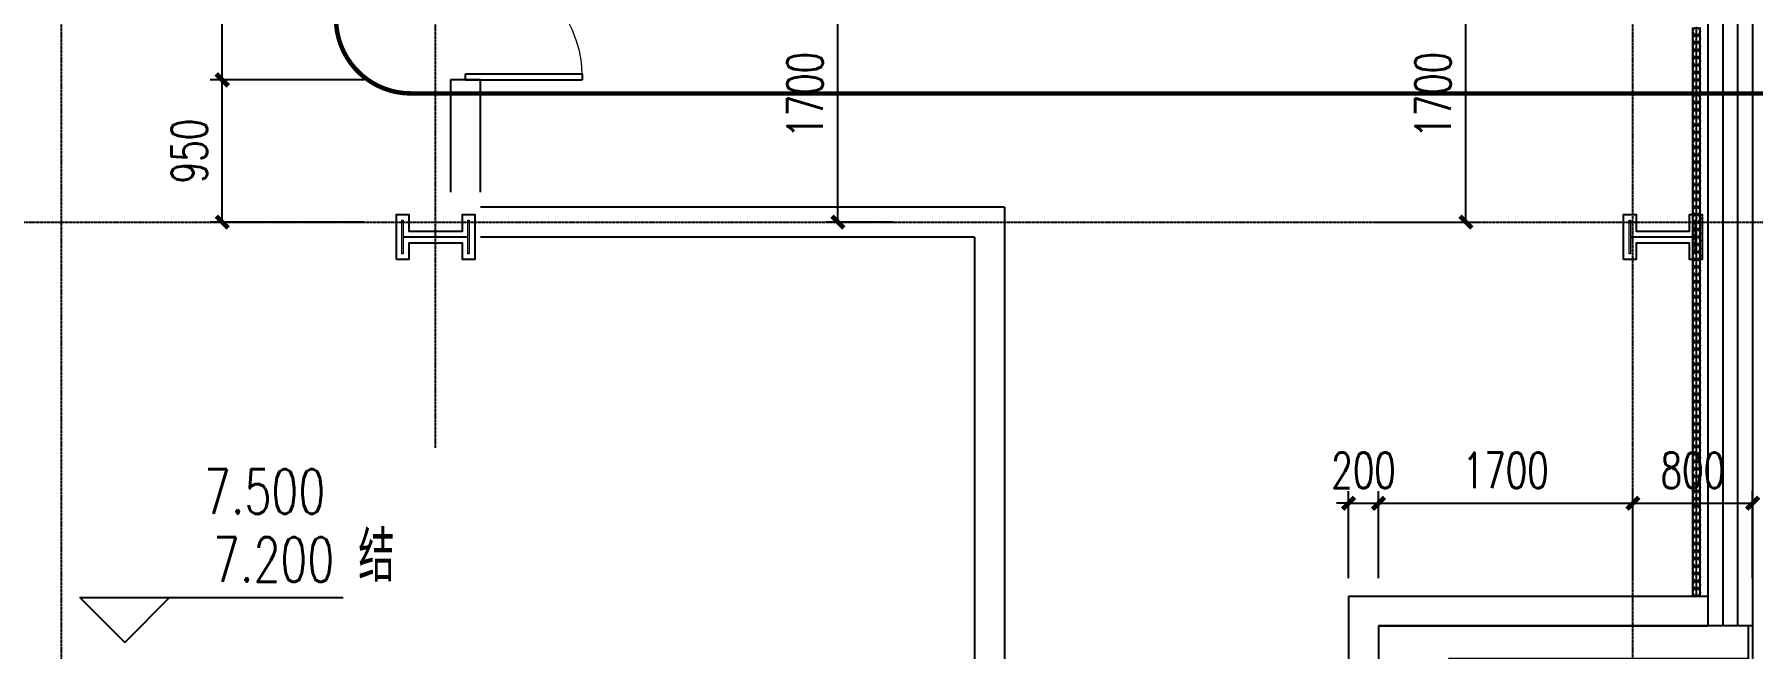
# Model space of a CAD drawing. Extents: x -954573 to 446329, y 489853 to 1226784.
# Drawn here: x -79535 to -68054, y 820868 to 824975 of the extents above; entities that cross this region are included whole.
import ezdxf

# ---------------------------------------------------------------- set-up
doc = ezdxf.new("R2010")
doc.units = 0
doc.header["$LTSCALE"] = 10
doc.header["$MEASUREMENT"] = 0
doc.linetypes.add('10平面$0$DOTE', pattern=[2.42, 2, -0.2, 0.02, -0.2])
doc.linetypes.add('10平面$1$DASH', pattern=[0.35, 0.25, -0.1])
doc.layers.get('Defpoints').update_dxf_attribs({"color": 210})
for name, color, linetype in [('10平面$0$A-AXIS-DOTE', 8, '10平面$0$DOTE'), ('10平面$0$A-AXIS-DP', 8, 'Continuous'), ('10平面$0$A-CURTAIN', 8, 'Continuous'), ('10平面$0$A-HATCH-2', 8, 'Continuous'), ('10平面$0$A-HRAIL', 8, 'Continuous'), ('10平面$0$A-WINDOW', 8, 'Continuous'), ('10平面$0$A-防火门窗', 1, 'Continuous'), ('10平面$0$AS-COLN', 8, 'Continuous'), ('10平面$0$AS-WALL', 8, 'Continuous'), ('10平面$0$AS-结构边线层', 8, 'Continuous'), ('10平面$0$CURTWALL', 8, 'Continuous'), ('10平面$0$DIM_ELEV', 3, 'Continuous'), ('10平面$0$PUB_TEXT', 8, 'Continuous'), ('10平面$0$建-标高', 8, 'Continuous'), ('A-LIN-V', 9, 'Continuous')]:
    doc.layers.add(name, color=color, linetype=linetype)
doc.layers.add('10平面$0$S-col', color=2, linetype='Continuous', lineweight=0)
doc.styles.add('10平面$0$_TCH_DIM_T3', font='SIMPLEX', dxfattribs={"width": 0.705882, "bigfont": 'GBCBIG'})
doc.styles.add('10平面$0$A-STANDARD', font='SIMPLEX', dxfattribs={"bigfont": 'GBCBIG'})
doc.dimstyles.new('10平面$0$_TCH_ARCH&&80', dxfattribs={"dimtxt": 238, "dimasz": 80, "dimexe": 80, "dimexo": 80, "dimgap": 101, "dimtad": 1, "dimdec": 0, "dimzin": 0, "dimdsep": 46, "dimtxsty": '10平面$0$_TCH_DIM_T3', "dimblk": '10平面$0$_ArchTick', "dimcen": 0.09, "dimclrt": 7, "dimazin": 2, "dimtfac": 1, "dimtdec": 0, "dimtix": 1, "dimtmove": 2, "dimatfit": 3, "dimfxl": 0, "dimtolj": 1, "dimtzin": 0, "dimarcsym": 0})

# ---------------------------------------------------------------- blocks, each defined once
blk = doc.blocks.new('10平面$0$dote')
at = {"layer": '10平面$0$A-AXIS-DOTE'}
for p, q in [((141382.2, -69000), (141382.2, 36662.3)), ((151882.2, -69000), (151882.2, 36662.3)), ((143882.2, 17390), (143882.2, 33120)), ((134026.4, 18900), (158590, 18900))]:
    blk.add_line(p, q, dxfattribs=at)
blk = doc.blocks.new('10平面$0$43243')
at = {"layer": '10平面$0$AS-结构边线层'}
blk.add_lwpolyline([(-83954, 741420), (-83954, 832020), (-83354, 832020), (-83354, 831920), (-82854, 831920), (-82854, 831720), (-80554, 831720), (-80554, 831920), (-80254, 831920), (-80254, 832220), (-68354, 832220), (-68354, 821020), (-70554, 821020), (-70554, 818320), (-68354, 818320), (-68354, 782920)], dxfattribs=at)
blk = doc.blocks.new('10平面$0$3132')
at = {"layer": '10平面$0$DIM_ELEV', "linetype": '10平面$1$DASH', "const_width": 30}
blk.add_lwpolyline([(-77020, 833060), (-66360, 833060, -0.414214), (-65860, 832560), (-65860, 825080, -0.414214), (-66360, 824580), (-77020, 824580, -0.414214), (-77520, 825080), (-77520, 832560, -0.414214)], format="xyb", close=True, dxfattribs=at)
blk = doc.blocks.new('10平面$0$_ArchTick')
at = {"color": 0, "linetype": 'ByBlock', "const_width": 0.4}
blk.add_lwpolyline([(-0.5, -0.5), (0.5, 0.5)], dxfattribs=at)
blk = doc.blocks.new('*D3596')
at = {"layer": '10平面$0$A-AXIS-DP', "color": 0, "lineweight": -2}
for p, q in [((-73800, 825420), (-74246, 825420)), ((-74166, 823720), (-74166, 825420)), ((-73800, 823720), (-74246, 823720))]:
    blk.add_line(p, q, dxfattribs=at)
at = {"layer": 'Defpoints', "color": 0}
for p in [(-74166, 825420), (-73720, 825420), (-73720, 823720)]:
    blk.add_point(p, dxfattribs=at)
at = {"layer": '10平面$0$A-AXIS-DP', "color": 0, "lineweight": -2, "xscale": 80, "yscale": 80, "zscale": 80}
for p, rotation in [((-74166, 825420), 90), ((-74166, 823720), 270)]:
    blk.add_blockref('10平面$0$_ArchTick', p, dxfattribs=dict(at, rotation=rotation))
at = {"layer": '10平面$0$A-AXIS-DP', "color": 7, "insert": (-74386, 824570), "char_height": 238, "attachment_point": 5, "rotation": 90, "style": '10平面$0$_TCH_DIM_T3'}
blk.add_mtext('\\A1;1700', dxfattribs=at)
blk = doc.blocks.new('*D3775')
at = {"layer": '10平面$0$A-AXIS-DP', "color": 0, "lineweight": -2}
for p, q in [((-70574, 825420), (-69890, 825420)), ((-69970, 823720), (-69970, 825420)), ((-70574, 823720), (-69890, 823720))]:
    blk.add_line(p, q, dxfattribs=at)
at = {"layer": 'Defpoints', "color": 0}
for p in [(-70654, 825420), (-69970, 825420), (-70654, 823720)]:
    blk.add_point(p, dxfattribs=at)
at = {"layer": '10平面$0$A-AXIS-DP', "color": 0, "lineweight": -2, "xscale": 80, "yscale": 80, "zscale": 80}
for p, rotation in [((-69970, 825420), 90), ((-69970, 823720), 270)]:
    blk.add_blockref('10平面$0$_ArchTick', p, dxfattribs=dict(at, rotation=rotation))
at = {"layer": '10平面$0$A-AXIS-DP', "color": 7, "insert": (-70190, 824570), "char_height": 238, "attachment_point": 5, "rotation": 90, "style": '10平面$0$_TCH_DIM_T3'}
blk.add_mtext('\\A1;1700', dxfattribs=at)
blk = doc.blocks.new('*D3937')
at = {"layer": '10平面$0$A-AXIS-DP', "color": 0, "lineweight": -2}
for p, q in [((-77334, 824670), (-78360, 824670)), ((-78280, 823720), (-78280, 824670)), ((-77334, 823720), (-78360, 823720))]:
    blk.add_line(p, q, dxfattribs=at)
at = {"layer": 'Defpoints', "color": 0}
for p in [(-78280, 824670), (-77254, 824670), (-77254, 823720)]:
    blk.add_point(p, dxfattribs=at)
at = {"layer": '10平面$0$A-AXIS-DP', "color": 0, "lineweight": -2, "xscale": 80, "yscale": 80, "zscale": 80}
for p, rotation in [((-78280, 824670), 90), ((-78280, 823720), 270)]:
    blk.add_blockref('10平面$0$_ArchTick', p, dxfattribs=dict(at, rotation=rotation))
at = {"layer": '10平面$0$A-AXIS-DP', "color": 7, "insert": (-78500, 824195), "char_height": 238, "attachment_point": 5, "rotation": 90, "style": '10平面$0$_TCH_DIM_T3'}
blk.add_mtext('\\A1;950', dxfattribs=at)
blk = doc.blocks.new('*D3938')
at = {"layer": '10平面$0$A-AXIS-DP', "color": 0, "lineweight": -2}
for p, q in [((-77334, 826270), (-78360, 826270)), ((-78280, 824670), (-78280, 826270)), ((-77334, 824670), (-78360, 824670))]:
    blk.add_line(p, q, dxfattribs=at)
at = {"layer": 'Defpoints', "color": 0}
for p in [(-78280, 826270), (-77254, 826270), (-77254, 824670)]:
    blk.add_point(p, dxfattribs=at)
at = {"layer": '10平面$0$A-AXIS-DP', "color": 0, "lineweight": -2, "xscale": 80, "yscale": 80, "zscale": 80}
for p, rotation in [((-78280, 826270), 90), ((-78280, 824670), 270)]:
    blk.add_blockref('10平面$0$_ArchTick', p, dxfattribs=dict(at, rotation=rotation))
at = {"layer": '10平面$0$A-AXIS-DP', "color": 7, "insert": (-78500, 825470), "char_height": 238, "attachment_point": 5, "rotation": 90, "style": '10平面$0$_TCH_DIM_T3'}
blk.add_mtext('\\A1;1600', dxfattribs=at)
blk = doc.blocks.new('*D4205')
at = {"layer": '10平面$0$A-AXIS-DP', "color": 0, "lineweight": -2}
for p, q in [((-68854, 821340), (-68854, 821920)), ((-68854, 821840), (-68054, 821840)), ((-68054, 821340), (-68054, 821920))]:
    blk.add_line(p, q, dxfattribs=at)
at = {"layer": 'Defpoints', "color": 0}
for p in [(-68054, 821840), (-68854, 821260), (-68054, 821260)]:
    blk.add_point(p, dxfattribs=at)
at = {"layer": '10平面$0$A-AXIS-DP', "color": 0, "lineweight": -2, "xscale": 80, "yscale": 80, "zscale": 80, "rotation": 180}
blk.add_blockref('10平面$0$_ArchTick', (-68854, 821840), dxfattribs=at)
at = {"layer": '10平面$0$A-AXIS-DP', "color": 0, "lineweight": -2, "xscale": 80, "yscale": 80, "zscale": 80}
blk.add_blockref('10平面$0$_ArchTick', (-68054, 821840), dxfattribs=at)
at = {"layer": '10平面$0$A-AXIS-DP', "color": 7, "insert": (-68454, 822060), "char_height": 238, "attachment_point": 5, "style": '10平面$0$_TCH_DIM_T3'}
blk.add_mtext('\\A1;800', dxfattribs=at)
blk = doc.blocks.new('*D4206')
at = {"layer": '10平面$0$A-AXIS-DP', "color": 0, "lineweight": -2}
for p, q in [((-70554, 821340), (-70554, 821920)), ((-70554, 821840), (-68854, 821840)), ((-68854, 821340), (-68854, 821920))]:
    blk.add_line(p, q, dxfattribs=at)
at = {"layer": 'Defpoints', "color": 0}
for p in [(-68854, 821840), (-70554, 821260), (-68854, 821260)]:
    blk.add_point(p, dxfattribs=at)
at = {"layer": '10平面$0$A-AXIS-DP', "color": 0, "lineweight": -2, "xscale": 80, "yscale": 80, "zscale": 80, "rotation": 180}
blk.add_blockref('10平面$0$_ArchTick', (-70554, 821840), dxfattribs=at)
at = {"layer": '10平面$0$A-AXIS-DP', "color": 0, "lineweight": -2, "xscale": 80, "yscale": 80, "zscale": 80}
blk.add_blockref('10平面$0$_ArchTick', (-68854, 821840), dxfattribs=at)
at = {"layer": '10平面$0$A-AXIS-DP', "color": 7, "insert": (-69704, 822060), "char_height": 238, "attachment_point": 5, "style": '10平面$0$_TCH_DIM_T3'}
blk.add_mtext('\\A1;1700', dxfattribs=at)
blk = doc.blocks.new('*D4207')
at = {"layer": '10平面$0$A-AXIS-DP', "color": 0, "lineweight": -2}
for p, q in [((-70754, 821840), (-70834, 821840)), ((-70754, 821340), (-70754, 821920)), ((-70754, 821840), (-70554, 821840)), ((-70554, 821340), (-70554, 821920)), ((-70554, 821840), (-70474, 821840))]:
    blk.add_line(p, q, dxfattribs=at)
at = {"layer": 'Defpoints', "color": 0}
for p in [(-70554, 821840), (-70754, 821260), (-70554, 821260)]:
    blk.add_point(p, dxfattribs=at)
at = {"layer": '10平面$0$A-AXIS-DP', "color": 0, "lineweight": -2, "xscale": 80, "yscale": 80, "zscale": 80}
blk.add_blockref('10平面$0$_ArchTick', (-70754, 821840), dxfattribs=at)
at = {"layer": '10平面$0$A-AXIS-DP', "color": 0, "lineweight": -2, "xscale": 80, "yscale": 80, "zscale": 80, "rotation": 180}
blk.add_blockref('10平面$0$_ArchTick', (-70554, 821840), dxfattribs=at)
at = {"layer": '10平面$0$A-AXIS-DP', "color": 7, "insert": (-70654, 822060), "char_height": 238, "attachment_point": 5, "style": '10平面$0$_TCH_DIM_T3'}
blk.add_mtext('\\A1;200', dxfattribs=at)
blk = doc.blocks.new('10平面$0$$DorLib2D$00000002')
for p, q in [((-0.5, 0), (-0.5, 0.4875)), ((-0.475, 0.4875), (-0.5, 0.4875)), ((-0.475, 0), (-0.475, 0.4875)), ((0.475, 0), (0.475, 0.4875)), ((0.475, 0.4875), (0.5, 0.4875)), ((0.5, 0), (0.5, 0.4875)), ((-0.5, 0), (-0.475, 0)), ((0.5, 0), (0.475, 0))]:
    blk.add_line(p, q)
at = {"lineweight": 13}
for centre, start, end in [((-0.4875, 0), 0, 88.53072), ((0.4875, 0), 91.46928, 180)]:
    blk.add_arc(centre, 0.4875, start, end, dxfattribs=at)
blk = doc.blocks.new('10平面$0$99平面图例外参$0$$LinePat$圆环')
for points in [[(0, 150), (300, 150)], [(0, 0), (300, 0)], [(0, -150), (300, -150)]]:
    blk.add_lwpolyline(points)
at = {"color": 0}
blk.add_circle((150, 0), 150, dxfattribs=at)
blk = doc.blocks.new('10平面$0$_FZH')
at = {"layer": '10平面$0$A-HATCH-2'}
blk.add_lwpolyline([(-0.437, -0.25), (-0.437, 0.25), (-0.297, 0.25), (-0.297, 0.067), (0.298, 0.067), (0.298, 0.25), (0.438, 0.25), (0.438, -0.25), (0.298, -0.25), (0.298, -0.068), (-0.297, -0.068), (-0.297, -0.25)], close=True, dxfattribs=at)
at = {"layer": '10平面$0$S-col'}
blk.add_lwpolyline([(-0.375, -0.188), (-0.375, 0.187), (-0.36, 0.187), (-0.36, 0.005), (0.36, 0.005), (0.36, 0.187), (0.375, 0.187), (0.375, -0.188), (0.36, -0.188), (0.36, -0.005), (-0.36, -0.005), (-0.36, -0.188)], close=True, dxfattribs=at)
blk = doc.blocks.new('10平面')
at = {"layer": '10平面$0$A-CURTAIN'}
for points in [[(-68084.2, 821020), (-68084.2, 820800), (-70084.2, 820800), (-70084.2, 818540), (-68084.2, 818540), (-68084.2, 818320)], [(-68054.2, 821020), (-68054.2, 820770), (-70054.2, 820770), (-70054.2, 818570), (-68054.2, 818570), (-68054.2, 818320)]]:
    blk.add_lwpolyline(points, dxfattribs=at)
at = {"layer": '10平面$0$AS-WALL'}
for p, q in [((-76554.2, 824670), (-76754.2, 824670)), ((-76754.2, 824670), (-76754.2, 823920)), ((-76554.2, 823920), (-76554.2, 824670)), ((-73054.2, 823820), (-76554.2, 823820)), ((-73054.2, 823820), (-73054.2, 818320)), ((-73254.2, 823620), (-76554.2, 823620)), ((-73254.2, 823620), (-73254.2, 818220)), ((-70754.2, 821220), (-70754.2, 818320)), ((-70754.2, 821220), (-68354.2, 821220)), ((-68354.2, 821220), (-68354.2, 821020)), ((-70554.2, 821020), (-70554.2, 818320)), ((-70554.2, 821020), (-68354.2, 821020))]:
    blk.add_line(p, q, dxfattribs=at)
at = {"layer": '10平面$0$CURTWALL'}
for p, q in [((-68354.2, 831820), (-68354.2, 821020)), ((-68254.2, 831820), (-68254.2, 821020)), ((-68154.2, 831820), (-68154.2, 821020)), ((-68054.2, 831820), (-68054.2, 821020)), ((-68054.2, 821020), (-68354.2, 821020))]:
    blk.add_line(p, q, dxfattribs=at)
at = {"layer": '10平面$0$建-标高'}
for p, q in [((-78931.4, 820910), (-79231.4, 821210)), ((-79231.4, 821210), (-77471.4, 821210)), ((-78931.4, 820910), (-78631.4, 821210))]:
    blk.add_line(p, q, dxfattribs=at)
at = {"layer": '10平面$0$A-AXIS-DP'}
blk.add_blockref('10平面$0$3132', (0, 0), dxfattribs=at)
at = {"layer": '10平面$0$A-HRAIL', "xscale": 0.1666666668673749, "yscale": 0.1666666668673749, "zscale": 0.1666666668673749, "rotation": 89.99999999971725}
for p in [(-68429.2, 824970), (-68429.2, 824920), (-68429.2, 824870), (-68429.2, 824820), (-68429.2, 824770), (-68429.2, 824720), (-68429.2, 824670), (-68429.2, 824620), (-68429.2, 824570), (-68429.2, 824520), (-68429.2, 824470), (-68429.2, 824420), (-68429.2, 824370), (-68429.2, 824320), (-68429.2, 824270), (-68429.2, 824220), (-68429.2, 824170), (-68429.2, 824120), (-68429.2, 824070), (-68429.2, 824020), (-68429.2, 823970), (-68429.2, 823920), (-68429.2, 823870), (-68429.2, 823820), (-68429.2, 823770), (-68429.2, 823720), (-68429.2, 823670), (-68429.2, 823620), (-68429.2, 823570), (-68429.2, 823520), (-68429.2, 823470), (-68429.2, 823420), (-68429.2, 823370), (-68429.2, 823320), (-68429.2, 823270), (-68429.2, 823220), (-68429.2, 823170), (-68429.2, 823120), (-68429.2, 823070), (-68429.2, 823020), (-68429.2, 822970), (-68429.2, 822920), (-68429.2, 822870), (-68429.2, 822820), (-68429.2, 822770), (-68429.2, 822720), (-68429.2, 822670), (-68429.2, 822620), (-68429.2, 822570), (-68429.2, 822520), (-68429.2, 822470), (-68429.2, 822420), (-68429.2, 822370), (-68429.2, 822320), (-68429.2, 822270), (-68429.2, 822220), (-68429.2, 822170), (-68429.2, 822120), (-68429.2, 822070), (-68429.2, 822020), (-68429.2, 821970), (-68429.2, 821920), (-68429.2, 821870), (-68429.2, 821820), (-68429.2, 821770), (-68429.2, 821720), (-68429.2, 821670), (-68429.2, 821620), (-68429.2, 821570), (-68429.2, 821520), (-68429.2, 821470), (-68429.2, 821420), (-68429.2, 821370), (-68429.2, 821320), (-68429.2, 821270), (-68429.2, 821220)]:
    blk.add_blockref('10平面$0$99平面图例外参$0$$LinePat$圆环', p, dxfattribs=at)
at = {"layer": '10平面$0$A-WINDOW'}
blk.add_blockref('10平面$0$43243', (0, 0), dxfattribs=at)
at = {"layer": '10平面$0$A-防火门窗', "xscale": 1600, "yscale": 1600, "zscale": 200, "rotation": 269.9999999250981}
blk.add_blockref('10平面$0$$DorLib2D$00000002', (-76654.2, 825470), dxfattribs=at)
at = {"layer": '10平面$0$AS-COLN'}
for p, xscale, yscale, zscale in [((-76854.2, 823620), 599.9999715063022, 600.0000065823551, 600.0000065823551), ((-68654.2, 823620), 600.0000000001455, 600.0000000001455, 600.0000000001455)]:
    blk.add_blockref('10平面$0$_FZH', p, dxfattribs=dict(at, xscale=xscale, yscale=yscale, zscale=zscale))
at = {"layer": '10平面$0$AS-WALL'}
blk.add_blockref('10平面$0$dote', (-220736.4, 804820), dxfattribs=at)
at = {"layer": '10平面$0$PUB_TEXT', "style": '10平面$0$A-STANDARD', "width": 0.705882}
for s, p in [('7.500', (-78401.4, 821770)), ('7.200', (-78341.4, 821315))]:
    blk.add_text(s, height=297.5, dxfattribs=at).set_placement(p)
at = {"layer": '10平面$0$PUB_TEXT', "style": '10平面$0$A-STANDARD'}
blk.add_text('结', height=337.6, dxfattribs=at).set_placement((-77371.4, 821315))
at = {"layer": '10平面$0$A-AXIS-DP'}
for p1, p2, distance, picture, middle in [((-77254.2, 824670), (-77254.2, 826270), 1025.8, '*D3938', (-78500, 825470)), ((-73720, 823720), (-73720, 825420), 445.8, '*D3596', (-74385.8, 824570)), ((-70654.2, 823720), (-70654.2, 825420), -684.2, '*D3775', (-70190, 824570)), ((-77254.2, 823720), (-77254.2, 824670), 1025.8, '*D3937', (-78500, 824195)), ((-70754.2, 821260), (-70554.2, 821260), 580, '*D4207', (-70654.2, 822060)), ((-70554.2, 821260), (-68854.2, 821260), 580, '*D4206', (-69704.2, 822060)), ((-68854.2, 821260), (-68054.2, 821260), 580, '*D4205', (-68454.2, 822060))]:
    dim = blk.add_aligned_dim(p1=p1, p2=p2, distance=distance, dimstyle='10平面$0$_TCH_ARCH&&80', dxfattribs=at)
    dim.commit()
    dim.dimension.update_dxf_attribs({"geometry": picture, "text_midpoint": middle})

msp = doc.modelspace()

# ---------------------------------------------------------------- block references
at = {"layer": 'A-LIN-V'}
msp.add_blockref('10平面', (0, 0), dxfattribs=at)

doc.saveas('drawing.dxf')
